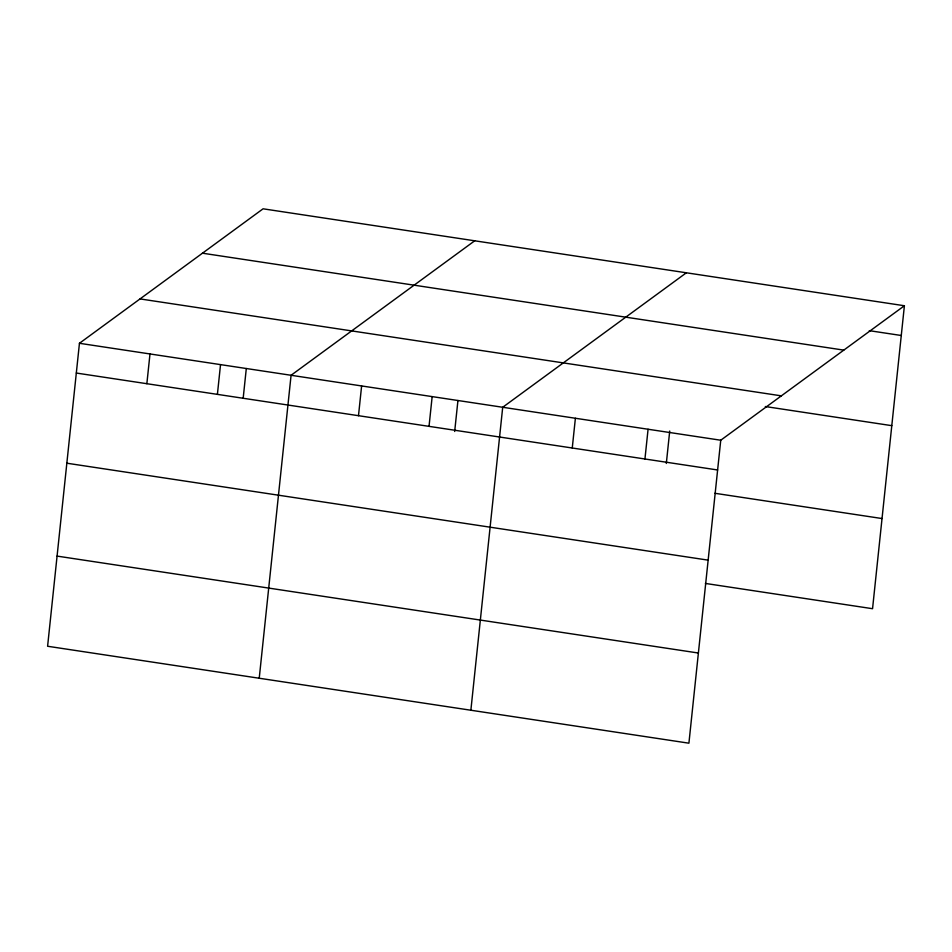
<?xml version="1.0" encoding="UTF-8"?>
<svg xmlns="http://www.w3.org/2000/svg" width="952" height="952" viewBox="0 0 952 952"><rect width="100%" height="100%" fill="white"/><g stroke="black" fill="none" stroke-linecap="round" stroke-linejoin="round"><path stroke-width="1.43" d="M904.4 305.747L263.085 208.809L79.444 343.291L47.6 646.253L688.915 743.191L720.747 440.229L904.4 305.747L872.556 608.709L705.384 583.433M146.858 383.704L149.988 353.954M217.401 394.378L220.531 364.616M243.2 398.019L246.306 368.531M259.23 678.24L291.074 375.278L474.727 240.796M358.488 415.703L361.617 385.953M429.031 426.365L432.16 396.615M454.675 431.482L457.936 400.518M470.871 710.228L502.704 407.277L686.356 272.796M572.259 448.011L575.389 418.261M644.944 458.995L648.074 429.245M666.317 463.469L669.72 431.03M869.295 330.665L901.27 335.497M202.49 253.196L843.793 350.122M140.051 298.916L781.354 395.853M765.325 406.54L891.798 425.663M79.444 343.291L720.747 440.229M76.315 373.041L717.629 469.979M714.869 493.279L882.028 518.543M66.842 463.207L708.145 560.145M57.072 556.099L698.387 653.024"/></g></svg>
